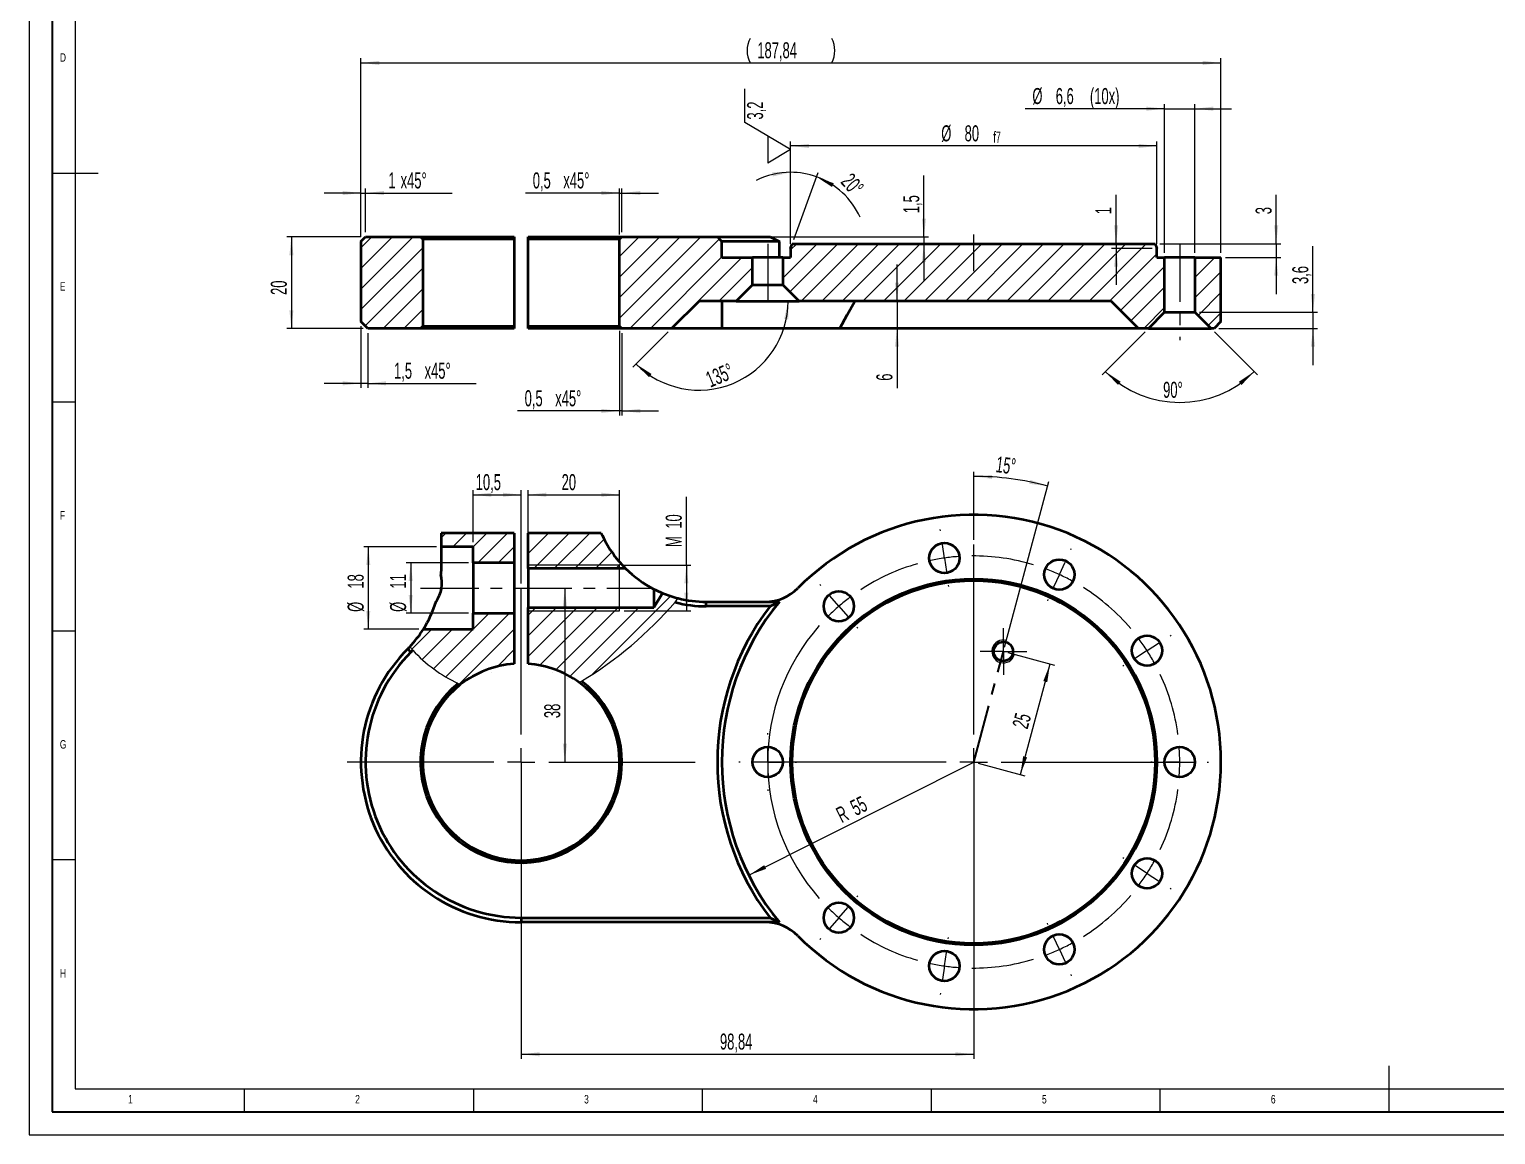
# Model space of a CAD drawing. Header units: millimetres. Extents: x 0 to 594, y 0 to 420.
# Drawn here: x 0 to 320.3, y 0 to 241.4 of the extents above; entities that cross this region are included whole.
import ezdxf

# ---------------------------------------------------------------- set-up
doc = ezdxf.new("R2010")
doc.units = ezdxf.units.MM
doc.linetypes.add('CENTERX2', pattern=[20.32, 12.7, -2.54, 2.54, -2.54])
doc.styles.add('SLDTEXTSTYLE1', font='TXT', dxfattribs={"width": 0.605})
doc.styles.add('SLDTEXTSTYLE3', font='TXT', dxfattribs={"width": 0.75})
doc.dimstyles.new('SLDDIMSTYLE0', dxfattribs={"dimtxt": 3.5, "dimasz": 4, "dimexe": 0, "dimexo": 0.0625, "dimgap": 0.875, "dimtad": 1, "dimrnd": 1e-09, "dimzin": 12, "dimdsep": 46, "dimtxsty": 'SLDTEXTSTYLE1', "dimsah": 1, "dimcen": 0.09, "dimadec": 0, "dimazin": 0, "dimtfac": 1, "dimtdec": 1, "dimtofl": 0, "dimtmove": 0, "dimatfit": 3, "dimfxl": 1, "dimfrac": 2, "dimtolj": 1, "dimtzin": 12, "dimarcsym": 0})
doc.dimstyles.new('SLDDIMSTYLE10', dxfattribs={"dimtxt": 3.5, "dimasz": 4, "dimexe": 0, "dimexo": 0.0625, "dimgap": 0.875, "dimtad": 1, "dimdec": 4, "dimzin": 12, "dimdsep": 46, "dimtxsty": 'SLDTEXTSTYLE1', "dimsah": 1, "dimcen": 0.09, "dimazin": 0, "dimtfac": 1, "dimtdec": 1, "dimtofl": 0, "dimtmove": 0, "dimatfit": 3, "dimfxl": 1, "dimfrac": 2, "dimtolj": 1, "dimtzin": 12, "dimarcsym": 0})
doc.dimstyles.new('SLDDIMSTYLE11', dxfattribs={"dimtxt": 3.5, "dimasz": 4, "dimexe": 0, "dimexo": 0.0625, "dimgap": 0.875, "dimtad": 1, "dimrnd": 1e-09, "dimzin": 12, "dimdsep": 46, "dimtxsty": 'SLDTEXTSTYLE1', "dimsah": 1, "dimcen": 0.09, "dimadec": 0, "dimazin": 0, "dimtfac": 1, "dimtdec": 1, "dimtofl": 0, "dimtmove": 0, "dimatfit": 3, "dimfxl": 1, "dimfrac": 2, "dimtolj": 1, "dimtzin": 12, "dimarcsym": 0})
doc.dimstyles.new('SLDDIMSTYLE5', dxfattribs={"dimtxt": 3.5, "dimasz": 4, "dimexe": 0, "dimexo": 0.0625, "dimgap": 0.875, "dimtad": 1, "dimrnd": 1e-09, "dimzin": 12, "dimdsep": 46, "dimtxsty": 'SLDTEXTSTYLE1', "dimsah": 1, "dimcen": 0.09, "dimadec": 0, "dimazin": 0, "dimtfac": 1, "dimtdec": 1, "dimtofl": 0, "dimtmove": 0, "dimatfit": 3, "dimfxl": 1, "dimfrac": 2, "dimtolj": 1, "dimtzin": 12, "dimarcsym": 0})
doc.dimstyles.new('SLDDIMSTYLE7', dxfattribs={"dimtxt": 3.5, "dimasz": 4, "dimexe": 0, "dimexo": 0.0625, "dimgap": 0.875, "dimtad": 1, "dimrnd": 1e-09, "dimzin": 12, "dimdsep": 46, "dimtxsty": 'SLDTEXTSTYLE1', "dimsah": 1, "dimcen": 0, "dimadec": 0, "dimazin": 0, "dimtfac": 1, "dimtdec": 1, "dimtofl": 0, "dimtmove": 0, "dimatfit": 3, "dimfxl": 1, "dimfrac": 2, "dimtolj": 1, "dimtzin": 12, "dimarcsym": 0})
doc.dimstyles.new('SLDDIMSTYLE9', dxfattribs={"dimtxt": 3.5, "dimasz": 4, "dimexe": 0, "dimexo": 0.0625, "dimgap": 0.875, "dimtad": 1, "dimdec": 1, "dimrnd": 1e-09, "dimzin": 12, "dimdsep": 46, "dimtxsty": 'SLDTEXTSTYLE1', "dimsah": 1, "dimcen": 0.09, "dimadec": 0, "dimazin": 0, "dimtfac": 1, "dimtdec": 1, "dimtofl": 0, "dimtmove": 0, "dimatfit": 3, "dimfxl": 1, "dimfrac": 2, "dimtolj": 1, "dimtzin": 12, "dimarcsym": 0})

# ---------------------------------------------------------------- blocks, each defined once
blk = doc.blocks.new('*D46')
at = {"color": 7, "linetype": 'Continuous', "lineweight": 15}
for p, q in [((280.36, 179.61), (280.36, 194.03)), ((255.57, 179.61), (281.36, 179.61)), ((280.36, 179.61), (280.36, 176.06)), ((259.77, 176.06), (281.36, 176.06)), ((280.36, 176.06), (280.36, 168.06))]:
    blk.add_line(p, q, dxfattribs=at)
for points in [[(280.36, 179.61), (280.81, 183.61), (279.91, 183.61)], [(280.36, 176.06), (279.91, 172.06), (280.81, 172.06)]]:
    blk.add_solid(points, dxfattribs=at)
at = {"color": 7, "linetype": 'Continuous', "lineweight": 15, "insert": (275.85, 185.77), "char_height": 3.5, "attachment_point": 1, "rotation": 90, "style": 'SLDTEXTSTYLE1'}
blk.add_mtext('3,6', dxfattribs=at)
blk = doc.blocks.new('*D47')
at = {"color": 7, "linetype": 'Continuous', "lineweight": 15}
for p, q in [((189.51, 182.06), (189.51, 190.06)), ((189.51, 182.06), (189.51, 176.06)), ((189.51, 176.06), (189.51, 163.05))]:
    blk.add_line(p, q, dxfattribs=at)
for points in [[(189.51, 182.06), (189.96, 186.06), (189.06, 186.06)], [(189.51, 176.06), (189.06, 172.06), (189.96, 172.06)]]:
    blk.add_solid(points, dxfattribs=at)
at = {"color": 7, "linetype": 'Continuous', "lineweight": 15, "insert": (185, 164.64), "char_height": 3.5, "attachment_point": 1, "rotation": 90, "style": 'SLDTEXTSTYLE1'}
blk.add_mtext('6', dxfattribs=at)
blk = doc.blocks.new('*D48')
at = {"color": 7, "linetype": 'Continuous', "lineweight": 15}
for p, q in [((243.71, 175.35), (234.3, 165.94)), ((258.83, 175.35), (268.24, 165.94))]:
    blk.add_line(p, q, dxfattribs=at)
blk.add_arc((251.27, 182.91), 23, 225, 315, dxfattribs=at)
for points in [[(235.01, 166.65), (237.78, 163.73), (238.36, 164.42)], [(267.53, 166.65), (264.18, 164.42), (264.76, 163.73)]]:
    blk.add_solid(points, dxfattribs=at)
at = {"color": 7, "linetype": 'Continuous', "lineweight": 15, "insert": (247.63, 164.43), "char_height": 3.5, "attachment_point": 1, "style": 'SLDTEXTSTYLE1'}
blk.add_mtext('90°', dxfattribs=at)
blk = doc.blocks.new('*D49')
at = {"color": 7, "linetype": 'Continuous', "lineweight": 15}
for p, q in [((247.97, 192.56), (247.97, 225.06)), ((254.57, 192.56), (254.57, 225.06)), ((247.97, 224.06), (217.5, 224.06)), ((247.97, 224.06), (254.57, 224.06)), ((254.57, 224.06), (262.57, 224.06))]:
    blk.add_line(p, q, dxfattribs=at)
for points in [[(247.97, 224.06), (243.97, 224.51), (243.97, 223.61)], [(254.57, 224.06), (258.57, 223.61), (258.57, 224.51)]]:
    blk.add_solid(points, dxfattribs=at)
at = {"color": 7, "linetype": 'Continuous', "lineweight": 15, "char_height": 3.5, "attachment_point": 1, "style": 'SLDTEXTSTYLE1'}
for s, insert in [('%%c', (219.08, 228.57)), ('6,6', (224.18, 228.57)), (' (10x)', (230.86, 228.57))]:
    blk.add_mtext(s, dxfattribs=dict(at, insert=insert))
blk = doc.blocks.new('*D50')
at = {"color": 7, "linetype": 'Continuous', "lineweight": 15}
blk.add_line((139.56, 175.35), (131.81, 167.59), dxfattribs=at)
blk.add_arc((146.27, 182.06), 19.46, 225, 0, dxfattribs=at)
for points in [[(165.73, 182.06), (164.87, 178.12), (165.77, 178.03)], [(132.51, 168.3), (135.33, 165.42), (135.9, 166.12)]]:
    blk.add_solid(points, dxfattribs=at)
at = {"color": 7, "linetype": 'Continuous', "lineweight": 15, "insert": (147.39, 166.35), "char_height": 3.5, "attachment_point": 1, "rotation": 22.5, "style": 'SLDTEXTSTYLE1'}
blk.add_mtext('135°', dxfattribs=at)
blk = doc.blocks.new('*D51')
at = {"color": 7, "linetype": 'Continuous', "lineweight": 15}
for p, q in [((72.43, 205.64), (64.43, 205.64)), ((72.43, 196.06), (72.43, 206.64)), ((72.43, 205.64), (73.43, 205.64)), ((73.43, 197.06), (73.43, 206.64)), ((73.43, 205.64), (92.35, 205.64))]:
    blk.add_line(p, q, dxfattribs=at)
for points in [[(72.43, 205.64), (68.43, 206.09), (68.43, 205.19)], [(73.43, 205.64), (77.43, 205.19), (77.43, 206.09)]]:
    blk.add_solid(points, dxfattribs=at)
at = {"color": 7, "linetype": 'Continuous', "lineweight": 15, "char_height": 3.5, "attachment_point": 1, "style": 'SLDTEXTSTYLE1'}
for s, insert in [('1', (78.42, 210.15)), ('x45°', (81.09, 210.15))]:
    blk.add_mtext(s, dxfattribs=dict(at, insert=insert))
blk = doc.blocks.new('*D52')
at = {"color": 7, "linetype": 'Continuous', "lineweight": 15}
for p, q in [((72.43, 176.56), (72.43, 163.08)), ((73.93, 175.06), (73.93, 163.08)), ((72.43, 164.08), (64.43, 164.08)), ((73.93, 164.08), (72.43, 164.08)), ((73.93, 164.08), (97.6, 164.08))]:
    blk.add_line(p, q, dxfattribs=at)
for points in [[(72.43, 164.08), (68.43, 164.53), (68.43, 163.63)], [(73.93, 164.08), (77.93, 163.63), (77.93, 164.53)]]:
    blk.add_solid(points, dxfattribs=at)
at = {"color": 7, "linetype": 'Continuous', "lineweight": 15, "char_height": 3.5, "attachment_point": 1, "style": 'SLDTEXTSTYLE1'}
for s, insert in [('1,5', (79.66, 168.59)), ('x45°', (86.33, 168.59))]:
    blk.add_mtext(s, dxfattribs=dict(at, insert=insert))
blk = doc.blocks.new('*D53')
at = {"color": 7, "linetype": 'Continuous', "lineweight": 15}
for p, q in [((128.93, 205.64), (108.37, 205.64)), ((128.93, 196.56), (128.93, 206.64)), ((128.93, 205.64), (129.43, 205.64)), ((129.43, 197.06), (129.43, 206.64)), ((129.43, 205.64), (137.43, 205.64))]:
    blk.add_line(p, q, dxfattribs=at)
for points in [[(128.93, 205.64), (124.93, 206.09), (124.93, 205.19)], [(129.43, 205.64), (133.43, 205.19), (133.43, 206.09)]]:
    blk.add_solid(points, dxfattribs=at)
at = {"color": 7, "linetype": 'Continuous', "lineweight": 15, "char_height": 3.5, "attachment_point": 1, "style": 'SLDTEXTSTYLE1'}
for s, insert in [('0,5', (109.96, 210.15)), ('x45°', (116.63, 210.15))]:
    blk.add_mtext(s, dxfattribs=dict(at, insert=insert))
blk = doc.blocks.new('*D54')
at = {"color": 7, "linetype": 'Continuous', "lineweight": 15}
for p, q in [((128.93, 175.56), (128.93, 157.06)), ((129.43, 175.06), (129.43, 157.06)), ((128.93, 158.06), (106.6, 158.06)), ((129.43, 158.06), (128.93, 158.06)), ((129.43, 158.06), (137.43, 158.06))]:
    blk.add_line(p, q, dxfattribs=at)
for points in [[(128.93, 158.06), (124.93, 158.51), (124.93, 157.61)], [(129.43, 158.06), (133.43, 157.61), (133.43, 158.51)]]:
    blk.add_solid(points, dxfattribs=at)
at = {"color": 7, "linetype": 'Continuous', "lineweight": 15, "char_height": 3.5, "attachment_point": 1, "style": 'SLDTEXTSTYLE1'}
for s, insert in [('0,5', (108.18, 162.57)), ('x45°', (114.86, 162.57))]:
    blk.add_mtext(s, dxfattribs=dict(at, insert=insert))
blk = doc.blocks.new('*D55')
at = {"color": 7, "linetype": 'Continuous', "lineweight": 15}
for p, q in [((72.43, 196.06), (56.24, 196.06)), ((57.24, 196.06), (57.24, 176.06)), ((72.93, 176.06), (56.24, 176.06))]:
    blk.add_line(p, q, dxfattribs=at)
for points in [[(57.24, 196.06), (56.79, 192.06), (57.69, 192.06)], [(57.24, 176.06), (57.69, 180.06), (56.79, 180.06)]]:
    blk.add_solid(points, dxfattribs=at)
at = {"color": 7, "linetype": 'Continuous', "lineweight": 15, "insert": (52.73, 183.39), "char_height": 3.5, "attachment_point": 1, "rotation": 90, "style": 'SLDTEXTSTYLE1'}
blk.add_mtext('20', dxfattribs=at)
blk = doc.blocks.new('*D56')
at = {"color": 7, "linetype": 'Continuous', "lineweight": 15}
for p, q in [((166.27, 194.56), (166.27, 216.92)), ((246.27, 215.92), (166.27, 215.92)), ((246.27, 194.56), (246.27, 216.92))]:
    blk.add_line(p, q, dxfattribs=at)
for points in [[(166.27, 215.92), (170.27, 215.47), (170.27, 216.37)], [(246.27, 215.92), (242.27, 216.37), (242.27, 215.47)]]:
    blk.add_solid(points, dxfattribs=at)
at = {"color": 7, "linetype": 'Continuous', "lineweight": 15, "attachment_point": 1, "style": 'SLDTEXTSTYLE1'}
for s, insert, char_height in [('%%c', (199.18, 220.43), 3.5), ('80', (204.28, 220.43), 3.5), ('f7', (210.55, 219.07), 2.45)]:
    blk.add_mtext(s, dxfattribs=dict(at, insert=insert, char_height=char_height))
blk = doc.blocks.new('*D57')
at = {"color": 7, "linetype": 'Continuous', "lineweight": 15}
for p, q in [((166.27, 194.56), (166.27, 211.17)), ((166.98, 195.5), (172.29, 210.1))]:
    blk.add_line(p, q, dxfattribs=at)
for start, end in [(90, 116.8913), (70, 90), (24.1052, 70)]:
    blk.add_arc((166.27, 193.56), 16.61, start, end, dxfattribs=at)
for points in [[(166.27, 210.17), (162.24, 210.14), (162.35, 209.25)], [(171.95, 209.16), (175.32, 206.96), (175.72, 207.76)]]:
    blk.add_solid(points, dxfattribs=at)
at = {"color": 7, "linetype": 'Continuous', "lineweight": 15, "insert": (179.66, 210.29), "char_height": 3.5, "attachment_point": 1, "rotation": 311.5642, "style": 'SLDTEXTSTYLE1'}
blk.add_mtext('20°', dxfattribs=at)
blk = doc.blocks.new('*D58')
at = {"color": 7, "linetype": 'Continuous', "lineweight": 15}
for p, q in [((237.37, 194.56), (237.37, 205.27)), ((244.91, 194.56), (236.37, 194.56)), ((245.27, 193.56), (236.37, 193.56)), ((237.37, 194.56), (237.37, 193.56)), ((237.37, 193.56), (237.37, 185.56))]:
    blk.add_line(p, q, dxfattribs=at)
for points in [[(237.37, 194.56), (237.82, 198.56), (236.92, 198.56)], [(237.37, 193.56), (236.92, 189.56), (237.82, 189.56)]]:
    blk.add_solid(points, dxfattribs=at)
at = {"color": 7, "linetype": 'Continuous', "lineweight": 15, "insert": (232.85, 201.01), "char_height": 3.5, "attachment_point": 1, "rotation": 90, "style": 'SLDTEXTSTYLE1'}
blk.add_mtext('1', dxfattribs=at)
blk = doc.blocks.new('*D59')
at = {"color": 7, "linetype": 'Continuous', "lineweight": 15}
for p, q in [((195.39, 196.06), (195.39, 209.5)), ((151.27, 196.06), (196.39, 196.06)), ((195.39, 196.06), (195.39, 194.56)), ((195.39, 194.56), (195.39, 186.56))]:
    blk.add_line(p, q, dxfattribs=at)
for points in [[(195.39, 196.06), (195.84, 200.06), (194.94, 200.06)], [(195.39, 194.56), (194.94, 190.56), (195.84, 190.56)]]:
    blk.add_solid(points, dxfattribs=at)
at = {"color": 7, "linetype": 'Continuous', "lineweight": 15, "insert": (190.88, 201.24), "char_height": 3.5, "attachment_point": 1, "rotation": 90, "style": 'SLDTEXTSTYLE1'}
blk.add_mtext('1,5', dxfattribs=at)
blk = doc.blocks.new('*D60')
at = {"color": 7, "linetype": 'Continuous', "lineweight": 15}
for p, q in [((272.33, 194.56), (272.33, 205.27)), ((246.91, 194.56), (273.33, 194.56)), ((272.33, 194.56), (272.33, 191.56)), ((261.27, 191.56), (273.33, 191.56)), ((272.33, 191.56), (272.33, 183.56))]:
    blk.add_line(p, q, dxfattribs=at)
for points in [[(272.33, 194.56), (272.78, 198.56), (271.88, 198.56)], [(272.33, 191.56), (271.88, 187.56), (272.78, 187.56)]]:
    blk.add_solid(points, dxfattribs=at)
at = {"color": 7, "linetype": 'Continuous', "lineweight": 15, "insert": (267.82, 201.01), "char_height": 3.5, "attachment_point": 1, "rotation": 90, "style": 'SLDTEXTSTYLE1'}
blk.add_mtext('3', dxfattribs=at)
blk = doc.blocks.new('*D61')
at = {"color": 7, "linetype": 'Continuous', "lineweight": 15}
for p, q in [((72.43, 196.06), (72.43, 235.06)), ((72.43, 234.06), (260.27, 234.06)), ((260.27, 192.56), (260.27, 235.06))]:
    blk.add_line(p, q, dxfattribs=at)
for centre, start, end in [((162.78, 236.74), 153.4349, 206.5651), ((169.92, 236.74), 333.4349, 26.5651)]:
    blk.add_arc(centre, 6, start, end, dxfattribs=at)
for points in [[(72.43, 234.06), (76.43, 233.61), (76.43, 234.51)], [(260.27, 234.06), (256.27, 234.51), (256.27, 233.61)]]:
    blk.add_solid(points, dxfattribs=at)
at = {"color": 7, "linetype": 'Continuous', "lineweight": 15, "insert": (159, 238.57), "char_height": 3.5, "attachment_point": 1, "style": 'SLDTEXTSTYLE1'}
blk.add_mtext('187,84', dxfattribs=at)
blk = doc.blocks.new('SW_SFSYMBOL_1')
at = {"color": 0, "linetype": 'Continuous', "lineweight": 0}
for p, q in [((-5, -0.65), (-5, 6.68)), ((5, -6.54), (-5, -0.65)), ((0, -3.6), (0, -9.49)), ((5, -27.13), (5, -5.54)), ((5, -6.54), (0, -9.49))]:
    blk.add_line(p, q, dxfattribs=at)
at = {"color": 0, "linetype": 'Continuous', "lineweight": 0, "insert": (-4.51, 0), "char_height": 3.5, "attachment_point": 1, "rotation": 90, "style": 'SLDTEXTSTYLE1'}
blk.add_mtext('3,2', dxfattribs=at)
blk = doc.blocks.new('*D63')
at = {"color": 7, "linetype": 'Continuous', "lineweight": 15}
for p, q in [((206.27, 129.88), (206.27, 144.78)), ((213, 106.5), (222.68, 142.62))]:
    blk.add_line(p, q, dxfattribs=at)
blk.add_arc((206.27, 81.38), 62.39, 75, 90, dxfattribs=at)
for points in [[(206.27, 143.78), (210.25, 143.2), (210.28, 144.1)], [(222.42, 141.65), (218.63, 143), (218.42, 142.13)]]:
    blk.add_solid(points, dxfattribs=at)
at = {"color": 7, "linetype": 'Continuous', "lineweight": 15, "insert": (211.4, 148.19), "char_height": 3.5, "attachment_point": 1, "rotation": 352.5, "style": 'SLDTEXTSTYLE1'}
blk.add_mtext('15°', dxfattribs=at)
blk = doc.blocks.new('*D64')
at = {"color": 7, "linetype": 'Continuous', "lineweight": 15}
for p, q in [((213.71, 105.27), (223.89, 102.55)), ((216.46, 78.66), (222.93, 102.8)), ((207.24, 81.13), (217.42, 78.4))]:
    blk.add_line(p, q, dxfattribs=at)
for points in [[(222.93, 102.8), (221.46, 99.06), (222.33, 98.82)], [(216.46, 78.66), (217.93, 82.4), (217.06, 82.64)]]:
    blk.add_solid(points, dxfattribs=at)
at = {"color": 7, "linetype": 'Continuous', "lineweight": 15, "insert": (214.64, 89.32), "char_height": 3.5, "attachment_point": 1, "rotation": 75, "style": 'SLDTEXTSTYLE1'}
blk.add_mtext('25', dxfattribs=at)
blk = doc.blocks.new('*D65')
at = {"color": 7, "linetype": 'Continuous', "lineweight": 15}
blk.add_line((157.14, 56.66), (206.27, 81.38), dxfattribs=at)
blk.add_solid([(157.14, 56.66), (160.92, 58.05), (160.51, 58.86)], dxfattribs=at)
at = {"color": 7, "linetype": 'Continuous', "lineweight": 15, "char_height": 3.5, "attachment_point": 1, "rotation": 26.7196, "style": 'SLDTEXTSTYLE1'}
for s, insert in [('55', (178.96, 72.68)), ('R', (175.86, 71.12))]:
    blk.add_mtext(s, dxfattribs=dict(at, insert=insert))
blk = doc.blocks.new('*D66')
at = {"color": 7, "linetype": 'Continuous', "lineweight": 15}
for p, q in [((107.43, 80.38), (107.43, 16.56)), ((206.27, 80.38), (206.27, 16.56)), ((107.43, 17.56), (206.27, 17.56))]:
    blk.add_line(p, q, dxfattribs=at)
for points in [[(107.43, 17.56), (111.43, 17.11), (111.43, 18.01)], [(206.27, 17.56), (202.27, 18.01), (202.27, 17.11)]]:
    blk.add_solid(points, dxfattribs=at)
at = {"color": 7, "linetype": 'Continuous', "lineweight": 15, "insert": (150.84, 22.08), "char_height": 3.5, "attachment_point": 1, "style": 'SLDTEXTSTYLE1'}
blk.add_mtext('98,84', dxfattribs=at)
blk = doc.blocks.new('*D67')
at = {"color": 7, "linetype": 'Continuous', "lineweight": 15}
for p, q in [((96.93, 129.38), (96.93, 140.75)), ((96.93, 139.75), (107.43, 139.75)), ((107.43, 120.38), (107.43, 140.75))]:
    blk.add_line(p, q, dxfattribs=at)
for points in [[(96.93, 139.75), (100.93, 139.3), (100.93, 140.2)], [(107.43, 139.75), (103.43, 140.2), (103.43, 139.3)]]:
    blk.add_solid(points, dxfattribs=at)
at = {"color": 7, "linetype": 'Continuous', "lineweight": 15, "insert": (97.5, 144.26), "char_height": 3.5, "attachment_point": 1, "style": 'SLDTEXTSTYLE1'}
blk.add_mtext('10,5', dxfattribs=at)
blk = doc.blocks.new('*D68')
at = {"color": 7, "linetype": 'Continuous', "lineweight": 15}
for p, q in [((88.93, 128.38), (73.03, 128.38)), ((74.03, 128.38), (74.03, 110.38)), ((85.07, 110.38), (73.03, 110.38))]:
    blk.add_line(p, q, dxfattribs=at)
for points in [[(74.03, 128.38), (73.58, 124.38), (74.48, 124.38)], [(74.03, 110.38), (74.48, 114.38), (73.58, 114.38)]]:
    blk.add_solid(points, dxfattribs=at)
at = {"color": 7, "linetype": 'Continuous', "lineweight": 15, "char_height": 3.5, "attachment_point": 1, "rotation": 90, "style": 'SLDTEXTSTYLE1'}
for s, insert in [('18', (69.52, 119.26)), ('%%c', (69.52, 114.17))]:
    blk.add_mtext(s, dxfattribs=dict(at, insert=insert))
blk = doc.blocks.new('*D69')
at = {"color": 7, "linetype": 'Continuous', "lineweight": 15}
for p, q in [((95.93, 124.88), (82.3, 124.88)), ((83.3, 124.88), (83.3, 113.88)), ((95.93, 113.88), (82.3, 113.88))]:
    blk.add_line(p, q, dxfattribs=at)
for points in [[(83.3, 124.88), (82.85, 120.88), (83.75, 120.88)], [(83.3, 113.88), (83.75, 117.88), (82.85, 117.88)]]:
    blk.add_solid(points, dxfattribs=at)
at = {"color": 7, "linetype": 'Continuous', "lineweight": 15, "char_height": 3.5, "attachment_point": 1, "rotation": 90, "style": 'SLDTEXTSTYLE1'}
for s, insert in [('11', (78.79, 119.26)), ('%%c', (78.79, 114.17))]:
    blk.add_mtext(s, dxfattribs=dict(at, insert=insert))
blk = doc.blocks.new('*D70')
at = {"color": 7, "linetype": 'Continuous', "lineweight": 15}
for p, q in [((143.5, 124.38), (143.5, 139.26)), ((129.93, 124.38), (144.5, 124.38)), ((143.5, 124.38), (143.5, 114.38)), ((129.93, 114.38), (144.5, 114.38))]:
    blk.add_line(p, q, dxfattribs=at)
for points in [[(143.5, 124.38), (143.05, 120.38), (143.95, 120.38)], [(143.5, 114.38), (143.95, 118.38), (143.05, 118.38)]]:
    blk.add_solid(points, dxfattribs=at)
at = {"color": 7, "linetype": 'Continuous', "lineweight": 15, "char_height": 3.5, "attachment_point": 1, "rotation": 90, "style": 'SLDTEXTSTYLE1'}
for s, insert in [('10', (138.99, 132.33)), ('M', (138.99, 128.33))]:
    blk.add_mtext(s, dxfattribs=dict(at, insert=insert))
blk = doc.blocks.new('*D71')
at = {"color": 7, "linetype": 'Continuous', "lineweight": 15}
for p, q in [((108.93, 125.38), (108.93, 140.75)), ((108.93, 139.75), (128.93, 139.75)), ((128.93, 125.38), (128.93, 140.75))]:
    blk.add_line(p, q, dxfattribs=at)
for points in [[(108.93, 139.75), (112.93, 139.3), (112.93, 140.2)], [(128.93, 139.75), (124.93, 140.2), (124.93, 139.3)]]:
    blk.add_solid(points, dxfattribs=at)
at = {"color": 7, "linetype": 'Continuous', "lineweight": 15, "insert": (116.26, 144.26), "char_height": 3.5, "attachment_point": 1, "style": 'SLDTEXTSTYLE1'}
blk.add_mtext('20', dxfattribs=at)
blk = doc.blocks.new('*D72')
at = {"color": 7, "linetype": 'Continuous', "lineweight": 15}
blk.add_line((116.97, 119.38), (116.97, 81.38), dxfattribs=at)
for points in [[(116.97, 119.38), (116.52, 115.38), (117.42, 115.38)], [(116.97, 81.38), (117.42, 85.38), (116.52, 85.38)]]:
    blk.add_solid(points, dxfattribs=at)
at = {"color": 7, "linetype": 'Continuous', "lineweight": 15, "insert": (112.46, 90.97), "char_height": 3.5, "attachment_point": 1, "rotation": 90, "style": 'SLDTEXTSTYLE1'}
blk.add_mtext('38', dxfattribs=at)
blk = doc.blocks.new('SW_CENTERMARKSYMBOL_6')
at = {"color": 0, "linetype": 'Continuous', "lineweight": 0}
for p, q in [((-45.11, 74.81), (-45.16, 75.11)), ((-44.26, 68.87), (-44.69, 71.84)), ((-37.86, 30.33), (-37.86, 71.83)), ((-16.67, 70.72), (-16.55, 70.99)), ((-44.26, 68.87), (-43.83, 65.9)), ((-19.16, 65.26), (-17.92, 67.99)), ((-19.16, 65.26), (-20.41, 62.53)), ((-71.25, 62.87), (-71.45, 63.1)), ((-43.41, 62.93), (-43.36, 62.63)), ((-67.33, 58.34), (-69.29, 60.6)), ((-67.33, 58.34), (-65.36, 56.07)), ((-21.66, 59.8), (-21.78, 59.53)), ((-63.4, 53.8), (-63.2, 53.58)), ((5.05, 51.9), (5.3, 52.06)), ((0, 48.66), (-2.52, 47.04)), ((0, 48.66), (2.52, 50.28)), ((-5.05, 45.41), (-5.3, 45.25)), ((-37.86, 24.33), (-37.86, 27.33)), ((-43.86, 24.33), (-85.36, 24.33)), ((-37.86, 24.33), (-40.86, 24.33)), ((-37.86, 24.33), (-37.86, 21.33)), ((-37.86, 24.33), (-34.86, 24.33)), ((-31.86, 24.33), (9.64, 24.33)), ((1.14, 24.33), (0.84, 24.33)), ((7.14, 24.33), (4.14, 24.33)), ((7.14, 24.33), (10.14, 24.33)), ((13.14, 24.33), (13.44, 24.33)), ((-37.86, 18.33), (-37.86, -23.17)), ((-5.05, 3.24), (-5.3, 3.41)), ((0, 0), (-2.52, 1.62)), ((0, 0), (2.52, -1.62)), ((-63.4, -5.15), (-63.2, -4.92)), ((5.05, -3.24), (5.3, -3.41)), ((-67.33, -9.68), (-65.36, -7.41)), ((-67.33, -9.68), (-69.29, -11.95)), ((-21.66, -11.15), (-21.78, -10.87)), ((-71.25, -14.21), (-71.45, -14.44)), ((-43.41, -14.27), (-43.36, -13.98)), ((-19.16, -16.6), (-20.41, -13.88)), ((-44.26, -20.21), (-43.83, -17.24)), ((-19.16, -16.6), (-17.92, -19.33)), ((-44.26, -20.21), (-44.69, -23.18)), ((-16.67, -22.06), (-16.55, -22.34)), ((-45.11, -26.15), (-45.16, -26.45))]:
    blk.add_line(p, q, dxfattribs=at)
for start, end in [(105.8213, 123.2697), (98.1818, 102.0015), (94.3621, 98.1818), (73.094, 90.5424), (65.4545, 69.2743), (61.6348, 65.4545), (40.3667, 57.8151), (130.9091, 134.7288), (127.0894, 130.9091), (138.5485, 221.4515), (32.7273, 36.547), (28.9076, 32.7273), (7.6394, 25.0878), (0, 3.8197), (356.1803, 0), (334.9122, 352.3606), (327.2727, 331.0924), (323.453, 327.2727), (302.1849, 319.6333), (225.2712, 229.0909), (229.0909, 232.9106), (236.7303, 254.1787), (294.5455, 298.3652), (269.4576, 286.906), (290.7257, 294.5455), (257.9985, 261.8182), (261.8182, 265.6379)]:
    blk.add_arc((-37.86, 24.33), 45, start, end, dxfattribs=at)
blk = doc.blocks.new('SW_CENTERMARKSYMBOL_7')
at = {"color": 0, "linetype": 'Continuous', "lineweight": 0}
for p, q in [((0, 6), (0, 6.3)), ((-6, 0), (-6.3, 0)), ((0, 0), (-3, 0)), ((0, 0), (0, 3)), ((0, 0), (0, -3)), ((0, 0), (3, 0)), ((6, 0), (6.3, 0)), ((0, -6), (0, -6.3))]:
    blk.add_line(p, q, dxfattribs=at)
blk = doc.blocks.new('SW_CENTERMARKSYMBOL_8')
at = {"color": 0, "linetype": 'Continuous', "lineweight": 0}
for p, q in [((0, 3), (0, 5.1)), ((-3, 0), (-5.1, 0)), ((0, 0), (-3, 0)), ((0, 0), (0, 3)), ((0, 0), (0, -3)), ((0, 0), (3, 0)), ((3, 0), (5.1, 0)), ((0, -3), (0, -5.1))]:
    blk.add_line(p, q, dxfattribs=at)
blk = doc.blocks.new('SW_CENTERMARKSYMBOL_9')
at = {"color": 0, "linetype": 'Continuous', "lineweight": 0}
for p, q in [((0, 6), (0, 38)), ((-6, 0), (-38, 0)), ((0, 0), (-3, 0)), ((0, 0), (0, 3)), ((0, 0), (0, -3)), ((0, 0), (3, 0)), ((6, 0), (38, 0)), ((0, -6), (0, -38))]:
    blk.add_line(p, q, dxfattribs=at)

msp = doc.modelspace()

# ---------------------------------------------------------------- hatches: boundary and pattern name
at = {"linetype": 'Continuous', "lineweight": 0}
h = msp.add_hatch(dxfattribs=at)
h.set_pattern_fill('ANSI31', style=0)
h.paths.add_polyline_path([(85.43012, 176.05722), (85.93012, 176.55722), (85.93012, 195.55722), (85.43012, 196.05722), (73.43012, 196.05722), (72.43012, 195.05722), (72.43012, 177.55722), (73.93012, 176.05722)], flags=0)
h = msp.add_hatch(dxfattribs=at)
h.set_pattern_fill('ANSI31', style=0)
h.paths.add_polyline_path([(140.27012, 176.05722), (146.27012, 182.05722), (154.41512, 182.05722), (157.97012, 185.61222), (157.97012, 191.55722), (151.27012, 191.55722), (151.27012, 195.05722), (150.27012, 196.05722), (129.43012, 196.05722), (128.93012, 195.55722), (128.93012, 176.55722), (129.43012, 176.05722)], flags=0)
h = msp.add_hatch(dxfattribs=at)
h.set_pattern_fill('ANSI31', style=0)
h.paths.add_polyline_path([(247.97012, 191.55722), (246.27012, 191.55722), (246.27012, 193.55722), (245.90615, 194.55722), (166.63409, 194.55722), (166.27012, 193.55722), (166.27012, 191.55722), (164.57012, 191.55722), (164.57012, 185.61222), (168.12512, 182.05722), (236.27012, 182.05722), (242.27012, 176.05722), (244.41512, 176.05722), (247.97012, 179.61222)], flags=0)
h = msp.add_hatch(dxfattribs=at)
h.set_pattern_fill('ANSI31', style=0)
h.paths.add_polyline_path([(258.77012, 176.05722), (260.27012, 177.55722), (260.27012, 191.55722), (254.57012, 191.55722), (254.57012, 179.61222), (258.12512, 176.05722)], flags=0)
h = msp.add_hatch(dxfattribs=at)
h.set_pattern_fill('ANSI31', style=0)
h.paths.add_polyline_path([(105.93012, 131.38491), (89.93012, 131.38491), (89.93012, 128.38491), (96.93012, 128.38491), (96.93012, 124.88491), (105.93012, 124.88491)], flags=0)
h = msp.add_hatch(dxfattribs=at)
h.set_pattern_fill('ANSI31', style=0)
edge = h.paths.add_edge_path(flags=0)
edge.add_line((124.93012, 131.38491), (108.93012, 131.38491))
edge.add_line((108.93012, 131.38491), (108.93012, 123.63491))
edge.add_line((108.93012, 123.63491), (130.23796, 123.63491))
edge.add_arc((147.843, 141.38491), 25, 203.5781785, 225.2349153, ccw=False)
h = msp.add_hatch(dxfattribs=at)
h.set_pattern_fill('ANSI31', style=0)
edge = h.paths.add_edge_path(flags=0)
edge.add_arc((107.43012, 81.38491), 21.5, 53.8403223, 85.99937, ccw=False)
edge.add_spline(control_points=[(120.11593, 98.74348), (121.79903, 99.70013), (127.06205, 103.19937), (133.85512, 108.90092), (139.97244, 114.54436), (141.69877, 117.1517)], knot_values=[0.440813804, 0.440813804, 0.440813804, 0.440813804, 0.474257364, 0.549362241, 0.60364875, 0.60364875, 0.60364875, 0.60364875], weights=[1, 1, 1, 1, 1, 1], degree=3, periodic=0)
edge.add_arc((147.843, 141.38491), 25, 247.5968005, 255.772709, ccw=False)
edge.add_line((138.31495, 118.27179), (136.43012, 115.13491))
edge.add_line((136.43012, 115.13491), (108.93012, 115.13491))
edge.add_line((108.93012, 115.13491), (108.93012, 102.83252))
h = msp.add_hatch(dxfattribs=at)
h.set_pattern_fill('ANSI31', style=0)
edge = h.paths.add_edge_path(flags=0)
edge.add_spline(control_points=[(83.09213, 106.55791), (85.96809, 103.14886), (89.90104, 100.2902), (94.13492, 98.28128)], knot_values=[0.210949047, 0.210949047, 0.210949047, 0.210949047, 0.285897539, 0.285897539, 0.285897539, 0.285897539], weights=[1, 1, 1, 1], degree=3, periodic=0)
edge.add_arc((107.43012, 81.38491), 21.5, 94.00063, 128.1980388, ccw=False)
edge.add_line((105.93012, 102.83252), (105.93012, 113.88491))
edge.add_line((105.93012, 113.88491), (96.93012, 113.88491))
edge.add_line((96.93012, 113.88491), (96.93012, 110.38491))
edge.add_line((96.93012, 110.38491), (86.06554, 110.38491))
edge.add_arc((64.93012, 123.73759), 25, 316.5921267, 327.7165999, ccw=False)

# ---------------------------------------------------------------- linework, layer by layer
at = {"color": 7, "linetype": 'Continuous', "lineweight": 0}
for p, q in [((0, 420), (0, 0)), ((10, 410), (10, 10)), ((5, 210), (15, 210)), ((10, 160), (5, 160)), ((128.93013, 124.38491), (108.93012, 124.38491)), ((128.93013, 123.63491), (128.93013, 124.38491)), ((128.93013, 115.13491), (128.93013, 123.63491)), ((141.08414, 116.27878), (141.69877, 117.1517)), ((108.93012, 114.38491), (128.93013, 114.38491)), ((128.93013, 114.38491), (128.93013, 115.13491)), ((5, 110), (10, 110)), ((83.09213, 106.55791), (83.75429, 105.80297)), ((93.63555, 98.52286), (94.13492, 98.28128)), ((120.11593, 98.74348), (120.58842, 99.01611)), ((10, 60), (5, 60)), ((297, 5), (297, 15)), ((10, 10), (401.8, 10)), ((47, 5), (47, 10)), ((97, 10), (97, 5)), ((147, 5), (147, 10)), ((197, 10), (197, 5)), ((247, 5), (247, 10)), ((0, 0), (401.8, 0))]:
    msp.add_line(p, q, dxfattribs=at)
at = {"color": 7, "linetype": 'Continuous', "lineweight": 30}
for p, q in [((5, 415), (5, 5)), ((5, 5), (401.8, 5))]:
    msp.add_line(p, q, dxfattribs=at)
at = {"color": 7, "linetype": 'Continuous', "lineweight": 40}
for p, q in [((72.43012, 195.05722), (73.43012, 196.05722)), ((73.43012, 196.05722), (85.43012, 196.05722)), ((85.43012, 196.05722), (85.93012, 195.55722)), ((85.43012, 196.05722), (105.93012, 196.05722)), ((105.93012, 195.55722), (85.93012, 195.55722)), ((85.93012, 195.55722), (85.93012, 176.55722)), ((105.93012, 196.05722), (105.93012, 195.55722)), ((105.93012, 195.55722), (105.93012, 176.55722)), ((108.93012, 195.55722), (108.93012, 196.05722)), ((108.93012, 196.05722), (129.43012, 196.05722)), ((128.93012, 195.55722), (108.93012, 195.55722)), ((108.93012, 176.55722), (108.93012, 195.55722)), ((128.93012, 195.55722), (129.43012, 196.05722)), ((128.93012, 176.55722), (128.93012, 195.55722)), ((129.43012, 196.05722), (150.27012, 196.05722)), ((150.27012, 196.05722), (151.27012, 195.05722)), ((150.27012, 196.05722), (161.77293, 196.05722)), ((161.77293, 196.05722), (163.84372, 195.05722)), ((72.43012, 195.05722), (72.43012, 177.55722)), ((151.27012, 191.55722), (151.27012, 195.05722)), ((163.84372, 195.05722), (151.27012, 195.05722)), ((163.84372, 191.55722), (163.84372, 195.05722)), ((166.27012, 193.55722), (166.63409, 194.55722)), ((166.27012, 193.55722), (166.27012, 191.55722)), ((166.63409, 194.55722), (245.90615, 194.55722)), ((245.90615, 194.55722), (246.27012, 193.55722)), ((246.27012, 191.55722), (246.27012, 193.55722)), ((151.27012, 191.55722), (157.97012, 191.55722)), ((157.97012, 185.61222), (157.97012, 191.55722)), ((164.57012, 191.55722), (157.97012, 191.55722)), ((164.57012, 191.55722), (164.57012, 185.61222)), ((164.57012, 191.55722), (166.27012, 191.55722)), ((246.27012, 191.55722), (247.97012, 191.55722)), ((247.97012, 179.61222), (247.97012, 191.55722)), ((254.57012, 191.55722), (247.97012, 191.55722)), ((254.57012, 191.55722), (254.57012, 179.61222)), ((254.57012, 191.55722), (260.27012, 191.55722)), ((260.27012, 177.55722), (260.27012, 191.55722)), ((154.41512, 182.05722), (157.97012, 185.61222)), ((157.97012, 185.61222), (164.57012, 185.61222)), ((164.57012, 185.61222), (168.12512, 182.05722)), ((146.27012, 182.05722), (140.27012, 176.05722)), ((154.41512, 182.05722), (146.27012, 182.05722)), ((151.27012, 182.05722), (151.27012, 176.05722)), ((154.41512, 182.05722), (168.12512, 182.05722)), ((236.27012, 182.05722), (168.12512, 182.05722)), ((242.27012, 176.05722), (236.27012, 182.05722)), ((244.41512, 176.05722), (247.97012, 179.61222)), ((247.97012, 179.61222), (254.57012, 179.61222)), ((254.57012, 179.61222), (258.12512, 176.05722)), ((73.93012, 176.05722), (72.43012, 177.55722)), ((85.93012, 176.55722), (85.43012, 176.05722)), ((85.93012, 176.55722), (105.93012, 176.55722)), ((105.93012, 176.55722), (105.93012, 176.05722)), ((108.93012, 176.55722), (128.93012, 176.55722)), ((108.93012, 176.05722), (108.93012, 176.55722)), ((129.43012, 176.05722), (128.93012, 176.55722)), ((260.27012, 177.55722), (258.77012, 176.05722)), ((85.43012, 176.05722), (73.93012, 176.05722)), ((105.93012, 176.05722), (85.43012, 176.05722)), ((129.43012, 176.05722), (108.93012, 176.05722)), ((140.27012, 176.05722), (129.43012, 176.05722)), ((151.27012, 176.05722), (140.27012, 176.05722)), ((177.02974, 176.05722), (151.27012, 176.05722)), ((242.27012, 176.05722), (177.02974, 176.05722)), ((244.41512, 176.05722), (242.27012, 176.05722)), ((244.41512, 176.05722), (258.12512, 176.05722)), ((258.77012, 176.05722), (258.12512, 176.05722)), ((89.93012, 131.38491), (89.93012, 128.38491)), ((105.93012, 131.38491), (89.93012, 131.38491)), ((105.93012, 131.38491), (105.93012, 124.88491)), ((124.93012, 131.38491), (108.93012, 131.38491)), ((108.93012, 123.63491), (108.93012, 131.38491)), ((89.93012, 128.38491), (89.93012, 123.73759)), ((96.93012, 128.38491), (89.93012, 128.38491)), ((96.93012, 124.88491), (96.93012, 128.38491)), ((89.93012, 123.73759), (89.89119, 122.34295)), ((105.93012, 124.88491), (96.93012, 124.88491)), ((96.93012, 124.88491), (96.93012, 113.88491)), ((105.93012, 124.88491), (105.93012, 113.88491)), ((130.23796, 123.63491), (108.93012, 123.63491)), ((108.93012, 123.63491), (108.93012, 115.13491)), ((136.43012, 119.14201), (136.43012, 115.13491)), ((136.43012, 115.13491), (138.31495, 118.27179)), ((147.843, 115.38491), (147.843, 116.38491)), ((147.843, 116.38491), (163.84372, 116.38491)), ((161.77293, 115.38491), (147.843, 115.38491)), ((161.77293, 115.38491), (163.84372, 116.38491)), ((96.93012, 113.88491), (105.93012, 113.88491)), ((96.93012, 110.38491), (96.93012, 113.88491)), ((105.93012, 113.88491), (105.93012, 102.83252)), ((108.93012, 115.13491), (136.43012, 115.13491)), ((108.93012, 102.83252), (108.93012, 115.13491)), ((86.06554, 110.38491), (96.93012, 110.38491)), ((83.34679, 105.38476), (82.63846, 106.09064)), ((107.43012, 47.38491), (161.77293, 47.38491)), ((107.43012, 47.38491), (107.43012, 46.38491)), ((163.84372, 46.38491), (107.43012, 46.38491)), ((161.77293, 47.38491), (163.84372, 46.38491))]:
    msp.add_line(p, q, dxfattribs=at)
at = {"color": 7, "linetype": 'CENTERX2', "lineweight": 0}
for p, q in [((206.27012, 188.55722), (206.27012, 196.55722)), ((161.27012, 194.55722), (161.27012, 179.79825)), ((251.27012, 194.55722), (251.27012, 173.50412)), ((85.46191, 119.38491), (136.33404, 119.38491))]:
    msp.add_line(p, q, dxfattribs=at)
at = {"color": 7, "linetype": 'CENTERX2', "lineweight": 30}
msp.add_line((206.27012, 81.38491), (212.7406, 105.53305), dxfattribs=at)
at = {"color": 7, "linetype": 'Continuous', "lineweight": 40, "flags": 128}
msp.add_lwpolyline([(177.02974, 176.05722), (178.61736, 179.06804), (180.28936, 182.05722)], dxfattribs=at)
at = {"color": 7, "linetype": 'Continuous', "lineweight": 40}
for centre, radius in [((199.86596, 125.92687), 3.3), ((224.9638, 122.31835), 3.3), ((206.27012, 81.38491), 40), ((206.27012, 81.38491), 39.63603), ((176.80139, 115.39364), 3.3), ((244.12653, 105.71374), 3.3), ((212.7406, 105.53305), 2.1), ((161.27012, 81.38491), 3.3), ((251.27012, 81.38491), 3.3), ((244.12653, 57.05607), 3.3), ((176.80139, 47.37617), 3.3), ((224.9638, 40.45147), 3.3), ((199.86596, 36.84294), 3.3)]:
    msp.add_circle(centre, radius, dxfattribs=at)
for centre, radius, start, end in [((206.27012, 81.38491), 54, 224.678264, 135.321736), ((147.843, 141.38491), 25, 203.5781785, 225.2349153), ((83.04249, 120.51106), 7.08946, 324.8237446, 14.9748675), ((147.86326, 141.41283), 25.03409, 225.2469964, 242.8254555), ((147.843, 141.38491), 25, 242.8375366, 247.5968005), ((160.76188, 126.38491), 10, 270, 315.321736), ((64.93012, 123.73759), 25, 327.7165999, 342.9965654), ((147.843, 141.38491), 25, 247.5968005, 255.772709), ((147.843, 141.38491), 26, 254.9325293, 270), ((147.843, 141.38491), 25, 255.772709, 270), ((206.27012, 81.38491), 56, 142.6168016, 217.3831984), ((206.27012, 81.38491), 55, 140.4788036, 219.5211964), ((64.93012, 123.73759), 25, 316.5921267, 327.7165999), ((107.43012, 81.38491), 35, 135.099472, 270), ((64.93012, 123.73759), 25, 315.099472, 316.5921267), ((64.93012, 123.73759), 26, 315.099472, 316.3862643), ((107.43012, 81.38491), 34, 135.099472, 270), ((107.43012, 81.38491), 21.5, 94.00063, 128.1980388), ((107.43012, 81.38491), 21.5, 53.8403223, 85.99937), ((107.43012, 81.38491), 22, 128.8310669, 53.2657406), ((107.43012, 81.38491), 21.5, 128.1980388, 53.8403223), ((160.76188, 36.38491), 10, 44.678264, 90)]:
    msp.add_arc(centre, radius, start, end, dxfattribs=at)
at = {"color": 7, "linetype": 'Continuous', "lineweight": 0}
for centre, radius, start, end in [((74.93474, 174.01852), 87.80445, 301.3287147, 318.8833073), ((107.84637, 128.15709), 32.8654, 222.8570608, 244.3803709), ((212.7406, 105.53305), 2.5, 75, 345)]:
    msp.add_arc(centre, radius, start, end, dxfattribs=at)

# ---------------------------------------------------------------- block references
for name, p in [('SW_SFSYMBOL_1', (161.27037, 221.68701)), ('SW_CENTERMARKSYMBOL_6', (244.12653, 57.05607)), ('SW_CENTERMARKSYMBOL_9', (107.43012, 81.38491)), ('SW_CENTERMARKSYMBOL_8', (212.7406, 105.53305)), ('SW_CENTERMARKSYMBOL_7', (161.27012, 81.38491))]:
    msp.add_blockref(name, p, dxfattribs=at)

# ---------------------------------------------------------------- texts
at = {"color": 7, "linetype": 'Continuous', "lineweight": 0, "char_height": 1.85208, "attachment_point": 1, "style": 'SLDTEXTSTYLE3'}
for s, insert in [('D', (6.66667, 236.16802)), ('E', (6.66667, 186.16802)), ('F', (6.66667, 136.16802)), ('G', (6.66667, 86.16802)), ('H', (6.66667, 36.16802)), ('1', (21.58334, 8.66802)), ('2', (71.16667, 8.66802)), ('3', (121.16667, 8.66802)), ('4', (171.16667, 8.66802)), ('5', (221.16667, 8.66802)), ('6', (271.16667, 8.66802))]:
    msp.add_mtext(s, dxfattribs=dict(at, insert=insert))

# ---------------------------------------------------------------- dimensions: what is measured, and where the dimension line sits
at = {"color": 7, "linetype": 'Continuous', "lineweight": 15}
for base, p1, p2, text, dimstyle, picture, middle in [((260.27012, 234.05722), (72.43012, 195.05722), (260.27012, 191.55722), '(<>)', 'SLDDIMSTYLE0', '*D61', (166.35012, 234.05722)), ((254.57012, 224.05722), (247.97012, 191.55722), (254.57012, 191.55722), '%%c<> (10x)', 'SLDDIMSTYLE5', '*D49', (231.11632, 224.05722)), ((166.27012, 215.91635), (246.27012, 193.55722), (166.27012, 193.55722), '%%c<>f7', 'SLDDIMSTYLE11', '*D56', (206.27012, 215.91635)), ((73.43012, 205.64037), (72.43012, 195.05722), (73.43012, 196.05722), '<>x45°', 'SLDDIMSTYLE5', '*D51', (84.59097, 205.64037)), ((129.43012, 205.64037), (128.93012, 195.55722), (129.43012, 196.05722), '<>x45°', 'SLDDIMSTYLE5', '*D53', (118.13369, 205.64037)), ((72.43012, 164.08195), (73.93012, 176.05722), (72.43012, 177.55722), '<>x45°', 'SLDDIMSTYLE5', '*D52', (87.83462, 164.08195)), ((128.93012, 158.05722), (129.43012, 176.05722), (128.93012, 176.55722), '<>x45°', 'SLDDIMSTYLE5', '*D54', (116.36195, 158.05722))]:
    dim = msp.add_linear_dim(base=base, p1=p1, p2=p2, text=text, dimstyle=dimstyle, dxfattribs=at)
    dim.commit()
    dim.dimension.update_dxf_attribs({"geometry": picture, "text_midpoint": middle, "dimtype": 160})
for base, p1, p2, angle, dimstyle, picture, middle in [((195.38866, 194.55722), (150.27012, 196.05722), (166.63409, 194.55722), 90, 'SLDDIMSTYLE5', '*D59', (195.38866, 204.5759)), ((237.36584, 193.55722), (245.90615, 194.55722), (246.27012, 193.55722), 90, 'SLDDIMSTYLE5', '*D58', (237.36584, 202.34456)), ((272.33336, 191.55722), (245.90615, 194.55722), (260.27012, 191.55722), 90, 'SLDDIMSTYLE5', '*D60', (272.33336, 202.34456)), ((57.24299, 176.05722), (73.43012, 196.05722), (73.93012, 176.05722), 90, 'SLDDIMSTYLE0', '*D55', (57.24299, 186.05722)), ((280.36324, 176.05722), (254.57012, 179.61222), (258.77012, 176.05722), 90, 'SLDDIMSTYLE9', '*D46', (280.36324, 189.10636)), ((189.51037, 176.05722), (168.12512, 182.05722), (258.77012, 176.05722), 90, 'SLDDIMSTYLE5', '*D47', (189.51037, 165.96974)), ((116.97094, 81.38491), (136.33404, 119.38491), (145.43012, 81.38491), 90, 'SLDDIMSTYLE0', '*D72', (116.97094, 93.63968)), ((222.92565, 102.80398), (206.27012, 81.38491), (212.7406, 105.53305), 75, 'SLDDIMSTYLE0', '*D64', (219.69041, 90.7299))]:
    dim = msp.add_linear_dim(base=base, p1=p1, p2=p2, angle=angle, dimstyle=dimstyle, dxfattribs=at)
    dim.commit()
    dim.dimension.update_dxf_attribs({"geometry": picture, "text_midpoint": middle, "dimtype": 160})
for base, line1, line2, picture, middle in [((169.15407, 209.91286), ((166.27012, 193.55722), (166.63409, 194.55722)), ((166.27012, 191.55722), (166.27012, 193.55722)), '*D57', (178.69642, 204.5759)), ((153.71572, 164.08195), ((146.27012, 182.05722), (140.27012, 176.05722)), ((236.27012, 182.05722), (146.27012, 182.05722)), '*D50', (153.71572, 164.08195)), ((251.27012, 159.91553), ((254.57012, 179.61222), (258.12512, 176.05722)), ((244.41512, 176.05722), (247.97012, 179.61222)), '*D48', (251.27012, 159.91553)), ((214.41415, 143.24493), ((206.27012, 81.38491), (212.7406, 105.53305)), ((206.27012, 128.88491), (206.27012, 33.88491)), '*D63', (214.41415, 143.24493))]:
    dim = msp.add_angular_dim_2l(base=base, line1=line1, line2=line2, dimstyle='SLDDIMSTYLE10', dxfattribs=at)
    dim.commit()
    dim.dimension.update_dxf_attribs({"geometry": picture, "text_midpoint": middle, "dimtype": 162})
for base, p1, p2, picture, middle in [((107.43012, 139.74832), (96.93012, 128.38491), (107.43012, 119.38491), '*D67', (102.18012, 139.74832)), ((128.93012, 139.74832), (108.93012, 124.38491), (128.93012, 124.38491), '*D71', (118.93012, 139.74832)), ((206.27012, 17.56368), (107.43012, 81.38491), (206.27012, 81.38491), '*D66', (156.85012, 17.56368))]:
    dim = msp.add_linear_dim(base=base, p1=p1, p2=p2, dimstyle='SLDDIMSTYLE0', dxfattribs=at)
    dim.commit()
    dim.dimension.update_dxf_attribs({"geometry": picture, "text_midpoint": middle, "dimtype": 160})
for base, p1, p2, text, picture, middle in [((143.49755, 114.38491), (128.93012, 124.38491), (128.93012, 114.38491), 'M<>', '*D70', (143.49755, 132.99999)), ((74.03474, 110.38491), (89.93012, 128.38491), (86.06554, 110.38491), '%%c<>', '*D68', (74.03474, 119.38491)), ((83.30245, 113.88491), (96.93012, 124.88491), (96.93012, 113.88491), '%%c<>', '*D69', (83.30245, 119.38491))]:
    dim = msp.add_linear_dim(base=base, p1=p1, p2=p2, angle=90, text=text, dimstyle='SLDDIMSTYLE0', dxfattribs=at)
    dim.commit()
    dim.dimension.update_dxf_attribs({"geometry": picture, "text_midpoint": middle, "dimtype": 160})
dim = msp.add_radius_dim(center=(206.27012, 81.38491), mpoint=(157.14315, 56.65556), dimstyle='SLDDIMSTYLE7', dxfattribs=at)
dim.commit()
dim.dimension.update_dxf_attribs({"geometry": '*D65', "text_midpoint": (181.70665, 69.02024), "dimtype": 164})

doc.saveas('drawing.dxf')
